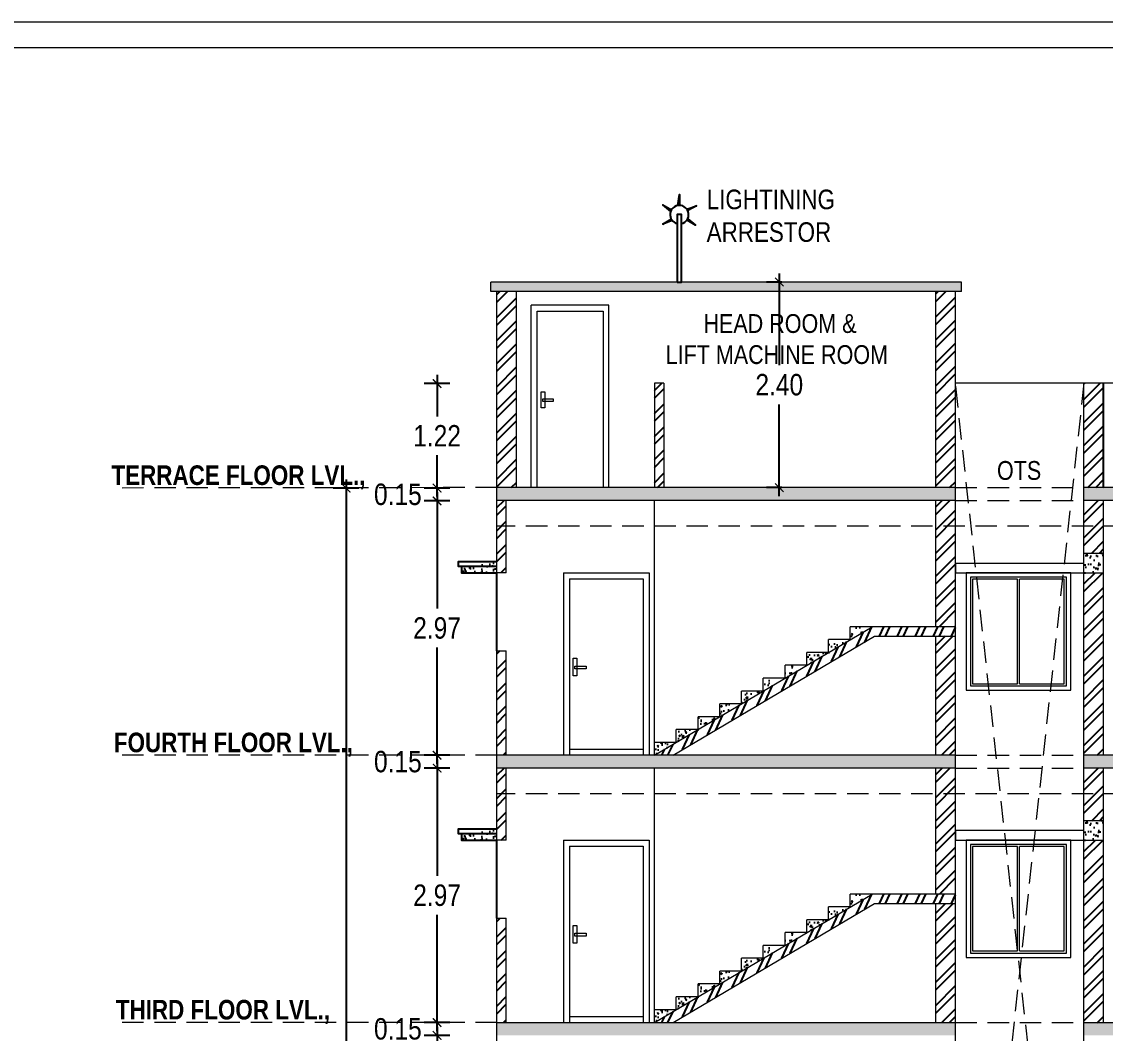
# Model space of a CAD drawing. Header units: metres. Extents: x 826 to 1433, y -826 to -586.
# Drawn here: x 1262.64 to 1275.29, y -776.62 to -764.81 of the extents above; entities that cross this region are included whole.
import ezdxf
from ezdxf.enums import TextEntityAlignment as Align

# ---------------------------------------------------------------- set-up
doc = ezdxf.new("R2010")
doc.units = ezdxf.units.M
doc.linetypes.add('HIDDEN', pattern=[0.375, 0.25, -0.125])
doc.layers.add('_0', color=7, linetype='Continuous', lineweight=5)
doc.styles.add('cmda', font='swisscb.ttf', dxfattribs={"height": 8})
doc.styles.add('STYLE1', font='swissck.ttf', dxfattribs={"height": 0.3})
doc.styles.add('style5', font='swissck.ttf', dxfattribs={"height": 0.25})
doc.dimstyles.new('site plan', dxfattribs={"dimscale": 0, "dimtxt": 0.25, "dimasz": 0.1, "dimexe": 0.15, "dimexo": 0.5, "dimgap": 0.1, "dimtad": 0, "dimtih": 1, "dimtoh": 1, "dimzin": 0, "dimdsep": 46, "dimtxsty": 'style5', "dimblk": 'ARCHTICK', "dimcen": 0.09375, "dimdle": 0.1, "dimadec": 0, "dimazin": 0, "dimtfac": 1, "dimtofl": 0, "dimtmove": 2, "dimatfit": 3, "dimfxl": 0, "dimtolj": 1, "dimtzin": 0, "dimarcsym": 0})

# ---------------------------------------------------------------- blocks, each defined once
blk = doc.blocks.new('_ArchTick')
at = {"color": 0, "lineweight": 0, "const_width": 0.15}
blk.add_lwpolyline([(-0.5, -0.5), (0.5, 0.5)], dxfattribs=at)
blk = doc.blocks.new('*D236')
at = {"layer": '_0', "color": 0, "lineweight": -2, "ltscale": 3}
for p, q in [((1267.489, -776.547), (1267.489, -777.903)), ((1267.489, -779.717), (1267.489, -778.36)), ((1267.639, -779.617), (1267.339, -779.617))]:
    blk.add_line(p, q, dxfattribs=at)
at = {"layer": '_0', "color": 0, "linetype": 'Continuous', "lineweight": -2, "ltscale": 3}
blk.add_line((1267.639, -776.647), (1267.339, -776.647), dxfattribs=at)
at = {"layer": 'DEFPOINTS', "color": 0, "ltscale": 3}
for p in [(1267.489, -776.647), (1268.82, -776.647), (1268.82, -779.617)]:
    blk.add_point(p, dxfattribs=at)
at = {"layer": '_0', "color": 0, "lineweight": -2, "ltscale": 3, "xscale": 0.1, "yscale": 0.1, "zscale": 0.1}
for p, rotation in [((1267.489, -776.647), 90), ((1267.489, -779.617), 270)]:
    blk.add_blockref('_ArchTick', p, dxfattribs=dict(at, rotation=rotation))
at = {"layer": '_0', "color": 0, "ltscale": 3, "insert": (1267.489, -778.132), "char_height": 0.25, "attachment_point": 5, "style": 'style5'}
blk.add_mtext('\\A1;2.97', dxfattribs=at)
blk = doc.blocks.new('*D237')
at = {"layer": '_0', "color": 0, "lineweight": -2, "ltscale": 3}
for p, q in [((1267.489, -776.497), (1267.489, -776.397)), ((1267.639, -776.647), (1267.339, -776.647)), ((1267.489, -776.647), (1267.489, -776.747))]:
    blk.add_line(p, q, dxfattribs=at)
at = {"layer": '_0', "color": 0, "linetype": 'Continuous', "lineweight": -2, "ltscale": 3}
blk.add_line((1267.639, -776.497), (1267.339, -776.497), dxfattribs=at)
at = {"layer": 'DEFPOINTS', "color": 0, "ltscale": 3}
for p in [(1267.489, -776.497), (1268.82, -776.497), (1268.82, -776.647)]:
    blk.add_point(p, dxfattribs=at)
at = {"layer": '_0', "color": 0, "lineweight": -2, "ltscale": 3, "xscale": 0.1, "yscale": 0.1, "zscale": 0.1}
for p, rotation in [((1267.489, -776.497), 270), ((1267.489, -776.647), 90)]:
    blk.add_blockref('_ArchTick', p, dxfattribs=dict(at, rotation=rotation))
at = {"layer": '_0', "color": 0, "ltscale": 3, "insert": (1267.031, -776.572), "char_height": 0.25, "attachment_point": 5, "style": 'style5'}
blk.add_mtext('\\A1;0.15', dxfattribs=at)
blk = doc.blocks.new('*D238')
at = {"layer": '_0', "color": 0, "lineweight": -2, "ltscale": 3}
for p, q in [((1267.489, -773.427), (1267.489, -774.783)), ((1267.489, -776.597), (1267.489, -775.24)), ((1267.639, -776.497), (1267.339, -776.497))]:
    blk.add_line(p, q, dxfattribs=at)
at = {"layer": '_0', "color": 0, "linetype": 'Continuous', "lineweight": -2, "ltscale": 3}
blk.add_line((1267.639, -773.527), (1267.339, -773.527), dxfattribs=at)
at = {"layer": 'DEFPOINTS', "color": 0, "ltscale": 3}
for p in [(1267.489, -773.527), (1268.82, -773.527), (1268.82, -776.497)]:
    blk.add_point(p, dxfattribs=at)
at = {"layer": '_0', "color": 0, "lineweight": -2, "ltscale": 3, "xscale": 0.1, "yscale": 0.1, "zscale": 0.1}
for p, rotation in [((1267.489, -773.527), 90), ((1267.489, -776.497), 270)]:
    blk.add_blockref('_ArchTick', p, dxfattribs=dict(at, rotation=rotation))
at = {"layer": '_0', "color": 0, "ltscale": 3, "insert": (1267.489, -775.012), "char_height": 0.25, "attachment_point": 5, "style": 'style5'}
blk.add_mtext('\\A1;2.97', dxfattribs=at)
blk = doc.blocks.new('*D239')
at = {"layer": '_0', "color": 0, "lineweight": -2, "ltscale": 3}
for p, q in [((1267.489, -773.377), (1267.489, -773.277)), ((1267.639, -773.527), (1267.339, -773.527)), ((1267.489, -773.527), (1267.489, -773.627))]:
    blk.add_line(p, q, dxfattribs=at)
at = {"layer": '_0', "color": 0, "linetype": 'Continuous', "lineweight": -2, "ltscale": 3}
blk.add_line((1267.639, -773.377), (1267.339, -773.377), dxfattribs=at)
at = {"layer": 'DEFPOINTS', "color": 0, "ltscale": 3}
for p in [(1267.489, -773.377), (1268.82, -773.377), (1268.82, -773.527)]:
    blk.add_point(p, dxfattribs=at)
at = {"layer": '_0', "color": 0, "lineweight": -2, "ltscale": 3, "xscale": 0.1, "yscale": 0.1, "zscale": 0.1}
for p, rotation in [((1267.489, -773.377), 270), ((1267.489, -773.527), 90)]:
    blk.add_blockref('_ArchTick', p, dxfattribs=dict(at, rotation=rotation))
at = {"layer": '_0', "color": 0, "ltscale": 3, "insert": (1267.031, -773.452), "char_height": 0.25, "attachment_point": 5, "style": 'style5'}
blk.add_mtext('\\A1;0.15', dxfattribs=at)
blk = doc.blocks.new('*D240')
at = {"layer": '_0', "color": 0, "linetype": 'Continuous', "lineweight": -2, "ltscale": 3}
blk.add_line((1267.639, -770.407), (1267.339, -770.407), dxfattribs=at)
at = {"layer": '_0', "color": 0, "lineweight": -2, "ltscale": 3}
for p, q in [((1267.489, -770.307), (1267.489, -771.663)), ((1267.489, -773.477), (1267.489, -772.12)), ((1267.639, -773.377), (1267.339, -773.377))]:
    blk.add_line(p, q, dxfattribs=at)
at = {"layer": 'DEFPOINTS', "color": 0, "ltscale": 3}
for p in [(1267.489, -770.407), (1268.82, -770.407), (1268.82, -773.377)]:
    blk.add_point(p, dxfattribs=at)
at = {"layer": '_0', "color": 0, "lineweight": -2, "ltscale": 3, "xscale": 0.1, "yscale": 0.1, "zscale": 0.1}
for p, rotation in [((1267.489, -770.407), 90), ((1267.489, -773.377), 270)]:
    blk.add_blockref('_ArchTick', p, dxfattribs=dict(at, rotation=rotation))
at = {"layer": '_0', "color": 0, "ltscale": 3, "insert": (1267.489, -771.892), "char_height": 0.25, "attachment_point": 5, "style": 'style5'}
blk.add_mtext('\\A1;2.97', dxfattribs=at)
blk = doc.blocks.new('*D241')
at = {"layer": '_0', "color": 0, "lineweight": -2, "ltscale": 3}
for p, q in [((1267.489, -770.257), (1267.489, -770.157)), ((1267.639, -770.407), (1267.339, -770.407)), ((1267.489, -770.407), (1267.489, -770.507))]:
    blk.add_line(p, q, dxfattribs=at)
at = {"layer": '_0', "color": 0, "linetype": 'Continuous', "lineweight": -2, "ltscale": 3}
blk.add_line((1267.639, -770.257), (1267.339, -770.257), dxfattribs=at)
at = {"layer": 'DEFPOINTS', "color": 0, "ltscale": 3}
for p in [(1267.489, -770.257), (1268.82, -770.257), (1268.82, -770.407)]:
    blk.add_point(p, dxfattribs=at)
at = {"layer": '_0', "color": 0, "lineweight": -2, "ltscale": 3, "xscale": 0.1, "yscale": 0.1, "zscale": 0.1}
for p, rotation in [((1267.489, -770.257), 270), ((1267.489, -770.407), 90)]:
    blk.add_blockref('_ArchTick', p, dxfattribs=dict(at, rotation=rotation))
at = {"layer": '_0', "color": 0, "ltscale": 3, "insert": (1267.031, -770.332), "char_height": 0.25, "attachment_point": 5, "style": 'style5'}
blk.add_mtext('\\A1;0.15', dxfattribs=at)
blk = doc.blocks.new('*D242')
at = {"layer": '_0', "color": 0, "lineweight": -2, "ltscale": 3}
for p, q in [((1271.486, -767.752), (1271.486, -768.823)), ((1271.486, -770.352), (1271.486, -769.28)), ((1271.515, -770.252), (1271.336, -770.252))]:
    blk.add_line(p, q, dxfattribs=at)
at = {"layer": '_0', "color": 0, "linetype": 'Continuous', "lineweight": -2, "ltscale": 3}
blk.add_line((1271.515, -767.852), (1271.336, -767.852), dxfattribs=at)
at = {"layer": 'DEFPOINTS', "color": 0, "ltscale": 3}
for p in [(1271.486, -767.852), (1271.715, -767.852), (1271.715, -770.252)]:
    blk.add_point(p, dxfattribs=at)
at = {"layer": '_0', "color": 0, "lineweight": -2, "ltscale": 3, "xscale": 0.1, "yscale": 0.1, "zscale": 0.1}
for p, rotation in [((1271.486, -767.852), 90), ((1271.486, -770.252), 270)]:
    blk.add_blockref('_ArchTick', p, dxfattribs=dict(at, rotation=rotation))
at = {"layer": '_0', "color": 0, "ltscale": 3, "insert": (1271.486, -769.052), "char_height": 0.25, "attachment_point": 5, "style": 'style5'}
blk.add_mtext('\\A1;2.40', dxfattribs=at)
blk = doc.blocks.new('*D243')
at = {"layer": '_0', "color": 0, "lineweight": -2, "ltscale": 3}
for p, q in [((1267.489, -768.937), (1267.489, -769.421)), ((1267.489, -770.357), (1267.489, -769.873)), ((1267.639, -770.257), (1267.339, -770.257))]:
    blk.add_line(p, q, dxfattribs=at)
at = {"layer": '_0', "color": 0, "linetype": 'Continuous', "lineweight": -2, "ltscale": 3}
blk.add_line((1267.639, -769.037), (1267.339, -769.037), dxfattribs=at)
at = {"layer": 'DEFPOINTS', "color": 0, "ltscale": 3}
for p in [(1267.489, -769.037), (1267.9, -769.037), (1267.9, -770.257)]:
    blk.add_point(p, dxfattribs=at)
at = {"layer": '_0', "color": 0, "lineweight": -2, "ltscale": 3, "xscale": 0.1, "yscale": 0.1, "zscale": 0.1}
for p, rotation in [((1267.489, -769.037), 90), ((1267.489, -770.257), 270)]:
    blk.add_blockref('_ArchTick', p, dxfattribs=dict(at, rotation=rotation))
at = {"layer": '_0', "color": 0, "ltscale": 3, "insert": (1267.489, -769.647), "char_height": 0.25, "attachment_point": 5, "style": 'style5'}
blk.add_mtext('\\A1;1.22', dxfattribs=at)
blk = doc.blocks.new('*D244')
at = {"layer": '_0', "color": 0, "lineweight": -2, "ltscale": 3}
for p, q in [((1266.426, -770.157), (1266.426, -777.828)), ((1266.426, -785.957), (1266.426, -778.285)), ((1266.576, -785.857), (1266.276, -785.857))]:
    blk.add_line(p, q, dxfattribs=at)
at = {"layer": '_0', "color": 0, "linetype": 'Continuous', "lineweight": -2, "ltscale": 3}
blk.add_line((1266.576, -770.257), (1266.276, -770.257), dxfattribs=at)
at = {"layer": 'DEFPOINTS', "color": 0, "ltscale": 3}
for p in [(1266.426, -770.257), (1268.82, -770.257), (1268.82, -785.857)]:
    blk.add_point(p, dxfattribs=at)
at = {"layer": '_0', "color": 0, "lineweight": -2, "ltscale": 3, "xscale": 0.1, "yscale": 0.1, "zscale": 0.1}
for p, rotation in [((1266.426, -770.257), 90), ((1266.426, -785.857), 270)]:
    blk.add_blockref('_ArchTick', p, dxfattribs=dict(at, rotation=rotation))
at = {"layer": '_0', "color": 0, "ltscale": 3, "insert": (1266.426, -778.057), "char_height": 0.25, "attachment_point": 5, "style": 'style5'}
blk.add_mtext('\\A1;15.60', dxfattribs=at)

msp = doc.modelspace()

# ---------------------------------------------------------------- hatches: boundary and pattern name
h = msp.add_hatch()
h.set_pattern_fill('AR-CONC', scale=0.001)
h.paths.add_polyline_path([(1273.61393, -767.85181), (1268.11692, -767.85181), (1268.11692, -767.96181), (1273.61393, -767.96181)])
h = msp.add_hatch()
h.set_pattern_fill('ANSI32', scale=0.02)
h.paths.add_polyline_path([(1268.41692, -767.96181), (1268.18692, -767.96181), (1268.18692, -770.25181), (1268.41692, -770.25181)])
h = msp.add_hatch()
h.set_pattern_fill('ANSI32', scale=0.02)
h.paths.add_polyline_path([(1273.54393, -767.96181), (1273.31393, -767.96181), (1273.31393, -770.25181), (1273.54393, -770.25181)])
h = msp.add_hatch()
h.set_pattern_fill('ANSI32', scale=0.02)
h.paths.add_polyline_path([(1270.13922, -769.03181), (1270.02922, -769.03181), (1270.02922, -770.25181), (1270.13922, -770.25181)])
h = msp.add_hatch()
h.set_pattern_fill('ANSI32', scale=0.02)
h.paths.add_polyline_path([(1275.27393, -769.03181), (1275.04393, -769.03181), (1275.04393, -770.25181), (1275.27393, -770.25181)])
h = msp.add_hatch()
h.set_pattern_fill('AR-CONC', scale=0.001)
h.set_pattern_definition([(50, (2e-13, 9.36475), (0.182184669, -0.015939086), [0.01905, -0.20955]), (355, (2e-13, 9.36475), (-0.035243421, 0.191056845), [0.01524, -0.167640584]), (100.451445, (0.01518, 9.36342), (0.146941247, 0.175117752), [0.016190009, -0.178090245]), (46.1842, (2e-13, 9.41555), (0.27107904, -0.042042328), [0.028575, -0.314325]), (96.635558, (0.0226, 9.41205), (0.237404134, 0.247426125), [0.024285023, -0.26713561]), (351.184151, (2e-13, 9.41555), (0.237404134, 0.247426125), [0.022859967, -0.25145973]), (21, (0.0254, 9.40285), (0.151614391, -0.102265198), [0.01905, -0.20955]), (326, (0.0254, 9.40285), (0.061802028, 0.184187966), [0.01524, -0.16764]), (71.451445, (0.03803, 9.39433), (0.21341642, 0.081922769), [0.016190009, -0.178089938]), (37.5, (2e-13, 9.36475), (0.0030886033, 0.084555039), [0, -0.165608, 0, -0.17018, 0, -0.168275]), (7.5, (2e-13, 9.36475), (0.0668196625, 0.100180575), [0, -0.097028, 0, -0.161798, 0, -0.064135]), (327.5, (-0.05664, 9.36475), (0.1355905952, -0.005728744), [0, -0.0635, 0, -0.19812, 0, -0.26289]), (317.5, (-0.08204, 9.36475), (0.148129181, 0.025426491), [0, -0.08255, 0, -0.131572, 0, -0.18669])])
h.paths.add_polyline_path([(1273.54393, -770.25181), (1268.18692, -770.25181), (1268.18692, -770.40181), (1273.54393, -770.40181)])
h.paths.add_polyline_path([(1278.52692, -770.25181), (1275.04393, -770.25181), (1275.04393, -770.40181), (1278.52692, -770.40181)])
h = msp.add_hatch()
h.set_pattern_fill('ANSI32', scale=0.02)
h.set_pattern_definition([(45, (0, 9.36476), (-0.134703842, 0.134703842), []), (45, (0.0898, 9.36476), (-0.134703842, 0.134703842), [])])
h.paths.add_polyline_path([(1268.29692, -772.1518), (1268.18692, -772.1518), (1268.18692, -773.3718), (1268.29692, -773.3718)])
h.paths.add_polyline_path([(1268.29692, -770.7018), (1268.18692, -770.7018), (1268.18692, -771.2418), (1268.29692, -771.2418)])
h.paths.add_polyline_path([(1268.29692, -770.4018), (1268.18692, -770.4018), (1268.18692, -770.7018), (1268.29692, -770.7018)])
h = msp.add_hatch()
h.set_pattern_fill('ANSI32', scale=0.02)
h.set_pattern_definition([(45, (0, 9.36476), (-0.134703842, 0.134703842), []), (45, (0.0898, 9.36476), (-0.134703842, 0.134703842), [])])
h.paths.add_polyline_path([(1273.54393, -771.9818), (1273.31393, -771.9818), (1273.31393, -773.3718), (1273.54393, -773.3718)])
h.paths.add_polyline_path([(1273.54393, -770.7018), (1273.31393, -770.7018), (1273.31393, -771.8718), (1273.54393, -771.8718)])
h.paths.add_polyline_path([(1273.54393, -770.4018), (1273.31393, -770.4018), (1273.31393, -770.7018), (1273.54393, -770.7018)])
h = msp.add_hatch()
h.set_pattern_fill('ANSI32', scale=0.02)
h.paths.add_polyline_path([(1275.27393, -770.4018), (1275.04393, -770.4018), (1275.04393, -770.7018), (1275.27393, -770.7018)])
h.paths.add_polyline_path([(1275.27393, -770.7018), (1275.04393, -770.7018), (1275.04393, -771.01658), (1275.27393, -771.01658)])
h.paths.add_polyline_path([(1275.27393, -771.24658), (1275.04393, -771.24658), (1275.04393, -773.37658), (1275.27393, -773.37658)])
h = msp.add_hatch()
h.set_pattern_fill('AR-CONC', scale=0.001)
h.set_pattern_definition([(50, (0, 9.35999), (0.182184669, -0.015939086), [0.01905, -0.20955]), (355, (0, 9.35999), (-0.035243421, 0.191056845), [0.01524, -0.167640584]), (100.451445, (0.01518, 9.35866), (0.146941247, 0.175117752), [0.016190009, -0.178090245]), (46.1842, (0, 9.41079), (0.27107904, -0.042042328), [0.028575, -0.314325]), (96.635558, (0.0226, 9.40728), (0.237404134, 0.247426125), [0.024285023, -0.26713561]), (351.184151, (0, 9.4108), (0.237404134, 0.247426125), [0.022859967, -0.25145973]), (21, (0.0254, 9.39809), (0.151614391, -0.102265198), [0.01905, -0.20955]), (326, (0.0254, 9.39809), (0.061802028, 0.184187966), [0.01524, -0.16764]), (71.451445, (0.03803, 9.38957), (0.21341642, 0.081922769), [0.016190009, -0.178089938]), (37.5, (0, 9.35999), (0.0030886033, 0.084555039), [0, -0.165608, 0, -0.17018, 0, -0.168275]), (7.5, (0, 9.35999), (0.0668196625, 0.100180575), [0, -0.097028, 0, -0.161798, 0, -0.064135]), (327.5, (-0.05664, 9.35999), (0.1355905952, -0.005728744), [0, -0.0635, 0, -0.19812, 0, -0.26289]), (317.5, (-0.08204, 9.35999), (0.148129181, 0.025426491), [0, -0.08255, 0, -0.131572, 0, -0.18669])])
h.paths.add_polyline_path([(1275.27393, -771.01658), (1275.04393, -771.01658), (1275.04393, -771.24658), (1275.27393, -771.24658)])
h = msp.add_hatch()
h.set_pattern_fill('AR-CONC', scale=0.001)
h.set_pattern_definition([(50, (0, 6.23999), (0.182184669, -0.015939086), [0.01905, -0.20955]), (355, (0, 6.23999), (-0.035243421, 0.191056845), [0.01524, -0.167640584]), (100.451445, (0.01518, 6.23866), (0.146941247, 0.175117752), [0.016190009, -0.178090245]), (46.1842, (0, 6.29079), (0.27107904, -0.042042328), [0.028575, -0.314325]), (96.635558, (0.0226, 6.28728), (0.237404134, 0.247426125), [0.024285023, -0.26713561]), (351.184151, (0, 6.2908), (0.237404134, 0.247426125), [0.022859967, -0.25145973]), (21, (0.0254, 6.27809), (0.151614391, -0.102265198), [0.01905, -0.20955]), (326, (0.0254, 6.27809), (0.061802028, 0.184187966), [0.01524, -0.16764]), (71.451445, (0.03803, 6.26957), (0.21341642, 0.081922769), [0.016190009, -0.178089938]), (37.5, (0, 6.23999), (0.0030886033, 0.084555039), [0, -0.165608, 0, -0.17018, 0, -0.168275]), (7.5, (0, 6.23999), (0.0668196625, 0.100180575), [0, -0.097028, 0, -0.161798, 0, -0.064135]), (327.5, (-0.05664, 6.23999), (0.1355905952, -0.005728744), [0, -0.0635, 0, -0.19812, 0, -0.26289]), (317.5, (-0.08204, 6.23999), (0.148129181, 0.025426491), [0, -0.08255, 0, -0.131572, 0, -0.18669])])
h.paths.add_polyline_path([(1268.18692, -771.17038), (1267.77407, -771.17038), (1267.77407, -771.24658), (1268.18692, -771.24658)])
h.paths.add_polyline_path([(1268.18692, -771.12002), (1267.73695, -771.12002), (1267.73695, -771.17038), (1268.18692, -771.17038)])
h = msp.add_hatch()
h.set_pattern_fill('ANSI32', scale=0.02, angle=20)
h.set_pattern_definition([(65, (0, 12.48006), (-0.172651633, 0.08050878), []), (65, (0.08439, 12.51077), (-0.172651633, 0.08050878), [])])
h.paths.add_polyline_path([(1272.59928, -771.98658), (1273.54393, -771.98658), (1273.54393, -771.87658), (1272.56922, -771.87658), (1270.02922, -773.37658), (1270.24554, -773.37658)])
h = msp.add_hatch()
h.set_pattern_fill('AR-CONC', scale=0.001)
h.set_pattern_definition([(50, (0, 12.48006), (0.182184669, -0.015939086), [0.01905, -0.20955]), (355, (0, 12.48006), (-0.035243421, 0.191056845), [0.01524, -0.167640584]), (100.451445, (0.01518, 12.47873), (0.146941247, 0.175117752), [0.016190009, -0.178090245]), (46.1842, (0, 12.53086), (0.27107904, -0.042042328), [0.028575, -0.314325]), (96.635558, (0.0226, 12.52735), (0.237404134, 0.247426125), [0.024285023, -0.26713561]), (351.184151, (0, 12.53086), (0.237404134, 0.247426125), [0.022859967, -0.25145973]), (21, (0.0254, 12.51816), (0.151614391, -0.102265198), [0.01905, -0.20955]), (326, (0.0254, 12.51816), (0.061802028, 0.184187966), [0.01524, -0.16764]), (71.451445, (0.03803, 12.50963), (0.21341642, 0.081922769), [0.016190009, -0.178089938]), (37.5, (0, 12.480056), (0.0030886033, 0.084555039), [0, -0.165608, 0, -0.17018, 0, -0.168275]), (7.5, (0, 12.48006), (0.0668196625, 0.100180575), [0, -0.097028, 0, -0.161798, 0, -0.064135]), (327.5, (-0.05664, 12.480056), (0.1355905952, -0.005728744), [0, -0.0635, 0, -0.19812, 0, -0.26289]), (317.5, (-0.08204, 12.48006), (0.148129181, 0.025426491), [0, -0.08255, 0, -0.131572, 0, -0.18669])])
h.paths.add_polyline_path([(1270.28322, -773.22658), (1270.02922, -773.22658), (1270.02922, -773.37658)])
h.paths.add_polyline_path([(1270.53722, -773.07658), (1270.28322, -773.07658), (1270.28322, -773.22658)])
h.paths.add_polyline_path([(1270.79122, -772.92658), (1270.53722, -772.92658), (1270.53722, -773.07658)])
h.paths.add_polyline_path([(1271.04522, -772.77658), (1270.79122, -772.77658), (1270.79122, -772.92658)])
h.paths.add_polyline_path([(1271.29922, -772.62658), (1271.04522, -772.62658), (1271.04522, -772.77658)])
h.paths.add_polyline_path([(1271.55322, -772.47658), (1271.29922, -772.47658), (1271.29922, -772.62658)])
h.paths.add_polyline_path([(1271.80722, -772.32658), (1271.55322, -772.32658), (1271.55322, -772.47658)])
h.paths.add_polyline_path([(1272.06122, -772.17658), (1271.80722, -772.17658), (1271.80722, -772.32658)])
h.paths.add_polyline_path([(1272.31522, -772.02658), (1272.06122, -772.02658), (1272.06122, -772.17658)])
h.paths.add_polyline_path([(1272.56922, -771.87658), (1272.31522, -771.87658), (1272.31522, -772.02658)])
h = msp.add_hatch()
h.set_pattern_fill('AR-CONC', scale=0.001)
h.set_pattern_definition([(50, (5e-13, 6.23999), (0.182184669, -0.015939086), [0.01905, -0.20955]), (355, (5e-13, 6.23999), (-0.035243421, 0.191056845), [0.01524, -0.167640584]), (100.451445, (0.01518, 6.23866), (0.146941247, 0.175117752), [0.016190009, -0.178090245]), (46.1842, (5e-13, 6.29079), (0.27107904, -0.042042328), [0.028575, -0.314325]), (96.635558, (0.0226, 6.28728), (0.237404134, 0.247426125), [0.024285023, -0.26713561]), (351.184151, (5e-13, 6.2908), (0.237404134, 0.247426125), [0.022859967, -0.25145973]), (21, (0.0254, 6.27809), (0.151614391, -0.102265198), [0.01905, -0.20955]), (326, (0.0254, 6.27809), (0.061802028, 0.184187966), [0.01524, -0.16764]), (71.451445, (0.03803, 6.26957), (0.21341642, 0.081922769), [0.016190009, -0.178089938]), (37.5, (5e-13, 6.23999), (0.0030886033, 0.084555039), [0, -0.165608, 0, -0.17018, 0, -0.168275]), (7.5, (5e-13, 6.23999), (0.0668196625, 0.100180575), [0, -0.097028, 0, -0.161798, 0, -0.064135]), (327.5, (-0.05664, 6.23999), (0.1355905952, -0.005728744), [0, -0.0635, 0, -0.19812, 0, -0.26289]), (317.5, (-0.08204, 6.23999), (0.148129181, 0.025426491), [0, -0.08255, 0, -0.131572, 0, -0.18669])])
h.paths.add_polyline_path([(1273.54393, -773.37658), (1268.18692, -773.37658), (1268.18692, -773.52658), (1273.54393, -773.52658)])
h.paths.add_polyline_path([(1278.52692, -773.37658), (1275.04393, -773.37658), (1275.04393, -773.52658), (1278.52692, -773.52658)])
h = msp.add_hatch()
h.set_pattern_fill('ANSI32', scale=0.02)
h.set_pattern_definition([(45, (0, 6.24), (-0.134703842, 0.134703842), []), (45, (0.0898, 6.24), (-0.134703842, 0.134703842), [])])
h.paths.add_polyline_path([(1268.29692, -775.27656), (1268.18692, -775.27656), (1268.18692, -776.49656), (1268.29692, -776.49656)])
h.paths.add_polyline_path([(1268.29692, -773.82656), (1268.18692, -773.82656), (1268.18692, -774.36656), (1268.29692, -774.36656)])
h.paths.add_polyline_path([(1268.29692, -773.52656), (1268.18692, -773.52656), (1268.18692, -773.82656), (1268.29692, -773.82656)])
h = msp.add_hatch()
h.set_pattern_fill('ANSI32', scale=0.02)
h.set_pattern_definition([(45, (0, 6.24), (-0.134703842, 0.134703842), []), (45, (0.0898, 6.24), (-0.134703842, 0.134703842), [])])
h.paths.add_polyline_path([(1273.54393, -775.10656), (1273.31393, -775.10656), (1273.31393, -776.49656), (1273.54393, -776.49656)])
h.paths.add_polyline_path([(1273.54393, -773.82656), (1273.31393, -773.82656), (1273.31393, -774.99656), (1273.54393, -774.99656)])
h.paths.add_polyline_path([(1273.54393, -773.52656), (1273.31393, -773.52656), (1273.31393, -773.82656), (1273.54393, -773.82656)])
h = msp.add_hatch()
h.set_pattern_fill('ANSI32', scale=0.02)
h.set_pattern_definition([(45, (0, -3.12476), (-0.134703842, 0.134703842), []), (45, (0.0898, -3.12476), (-0.134703842, 0.134703842), [])])
h.paths.add_polyline_path([(1275.27393, -773.52656), (1275.04393, -773.52656), (1275.04393, -773.82656), (1275.27393, -773.82656)])
h.paths.add_polyline_path([(1275.27393, -773.82656), (1275.04393, -773.82656), (1275.04393, -774.14134), (1275.27393, -774.14134)])
h.paths.add_polyline_path([(1275.27393, -774.37134), (1275.04393, -774.37134), (1275.04393, -776.50134), (1275.27393, -776.50134)])
h = msp.add_hatch()
h.set_pattern_fill('AR-CONC', scale=0.001)
h.set_pattern_definition([(50, (0, 6.24), (0.182184669, -0.015939086), [0.01905, -0.20955]), (355, (0, 6.24), (-0.035243421, 0.191056845), [0.01524, -0.167640584]), (100.451445, (0.01518, 6.23867), (0.146941247, 0.175117752), [0.016190009, -0.178090245]), (46.1842, (0, 6.2908), (0.27107904, -0.042042328), [0.028575, -0.314325]), (96.635558, (0.0226, 6.2873), (0.237404134, 0.247426125), [0.024285023, -0.26713561]), (351.184151, (0, 6.2908), (0.237404134, 0.247426125), [0.022859967, -0.25145973]), (21, (0.0254, 6.2781), (0.151614391, -0.102265198), [0.01905, -0.20955]), (326, (0.0254, 6.2781), (0.061802028, 0.184187966), [0.01524, -0.16764]), (71.451445, (0.03803, 6.26958), (0.21341642, 0.081922769), [0.016190009, -0.178089938]), (37.5, (0, 6.24), (0.0030886033, 0.084555039), [0, -0.165608, 0, -0.17018, 0, -0.168275]), (7.5, (0, 6.24), (0.0668196625, 0.100180575), [0, -0.097028, 0, -0.161798, 0, -0.064135]), (327.5, (-0.05664, 6.24), (0.1355905952, -0.005728744), [0, -0.0635, 0, -0.19812, 0, -0.26289]), (317.5, (-0.08204, 6.24), (0.148129181, 0.025426491), [0, -0.08255, 0, -0.131572, 0, -0.18669])])
h.paths.add_polyline_path([(1275.27393, -774.13656), (1275.04393, -774.13656), (1275.04393, -774.36656), (1275.27393, -774.36656)])
h = msp.add_hatch()
h.set_pattern_fill('AR-CONC', scale=0.001)
h.set_pattern_definition([(50, (0, 3.12), (0.182184669, -0.015939086), [0.01905, -0.20955]), (355, (0, 3.12), (-0.035243421, 0.191056845), [0.01524, -0.167640584]), (100.451445, (0.01518, 3.11867), (0.146941247, 0.175117752), [0.016190009, -0.178090245]), (46.1842, (0, 3.1708), (0.27107904, -0.042042328), [0.028575, -0.314325]), (96.635558, (0.0226, 3.1673), (0.237404134, 0.247426125), [0.024285023, -0.26713561]), (351.184151, (0, 3.1708), (0.237404134, 0.247426125), [0.022859967, -0.25145973]), (21, (0.0254, 3.1581), (0.151614391, -0.102265198), [0.01905, -0.20955]), (326, (0.0254, 3.1581), (0.061802028, 0.184187966), [0.01524, -0.16764]), (71.451445, (0.03803, 3.14958), (0.21341642, 0.081922769), [0.016190009, -0.178089938]), (37.5, (0, 3.12), (0.0030886033, 0.084555039), [0, -0.165608, 0, -0.17018, 0, -0.168275]), (7.5, (0, 3.12), (0.0668196625, 0.100180575), [0, -0.097028, 0, -0.161798, 0, -0.064135]), (327.5, (-0.05664, 3.12), (0.1355905952, -0.005728744), [0, -0.0635, 0, -0.19812, 0, -0.26289]), (317.5, (-0.08204, 3.12), (0.148129181, 0.025426491), [0, -0.08255, 0, -0.131572, 0, -0.18669])])
h.paths.add_polyline_path([(1268.18692, -774.29036), (1267.77407, -774.29036), (1267.77407, -774.36656), (1268.18692, -774.36656)])
h.paths.add_polyline_path([(1268.18692, -774.24001), (1267.73695, -774.24001), (1267.73695, -774.29036), (1268.18692, -774.29036)])
h = msp.add_hatch()
h.set_pattern_fill('ANSI32', scale=0.02, angle=20)
h.set_pattern_definition([(65, (-2e-13, 9.36007), (-0.172651633, 0.08050878), []), (65, (0.08439, 9.39078), (-0.172651633, 0.08050878), [])])
h.paths.add_polyline_path([(1272.59928, -775.10656), (1273.54393, -775.10656), (1273.54393, -774.99656), (1272.56922, -774.99656), (1270.02922, -776.49656), (1270.24554, -776.49656)])
h = msp.add_hatch()
h.set_pattern_fill('AR-CONC', scale=0.001)
h.set_pattern_definition([(50, (-2e-13, 9.36007), (0.182184669, -0.015939086), [0.01905, -0.20955]), (355, (-2e-13, 9.36007), (-0.035243421, 0.191056845), [0.01524, -0.167640584]), (100.451445, (0.01518, 9.35874), (0.146941247, 0.175117752), [0.016190009, -0.178090245]), (46.1842, (-2e-13, 9.41087), (0.27107904, -0.042042328), [0.028575, -0.314325]), (96.635558, (0.0226, 9.40736), (0.237404134, 0.247426125), [0.024285023, -0.26713561]), (351.184151, (-2e-13, 9.41087), (0.237404134, 0.247426125), [0.022859967, -0.25145973]), (21, (0.0254, 9.39817), (0.151614391, -0.102265198), [0.01905, -0.20955]), (326, (0.0254, 9.39817), (0.061802028, 0.184187966), [0.01524, -0.16764]), (71.451445, (0.03803, 9.38965), (0.21341642, 0.081922769), [0.016190009, -0.178089938]), (37.5, (-2e-13, 9.36007), (0.0030886033, 0.084555039), [0, -0.165608, 0, -0.17018, 0, -0.168275]), (7.5, (-2e-13, 9.36007), (0.0668196625, 0.100180575), [0, -0.097028, 0, -0.161798, 0, -0.064135]), (327.5, (-0.05664, 9.36007), (0.1355905952, -0.005728744), [0, -0.0635, 0, -0.19812, 0, -0.26289]), (317.5, (-0.08204, 9.36007), (0.148129181, 0.025426491), [0, -0.08255, 0, -0.131572, 0, -0.18669])])
h.paths.add_polyline_path([(1270.28322, -776.34656), (1270.02922, -776.34656), (1270.02922, -776.49656)])
h.paths.add_polyline_path([(1270.53722, -776.19656), (1270.28322, -776.19656), (1270.28322, -776.34656)])
h.paths.add_polyline_path([(1270.79122, -776.04656), (1270.53722, -776.04656), (1270.53722, -776.19656)])
h.paths.add_polyline_path([(1271.04522, -775.89656), (1270.79122, -775.89656), (1270.79122, -776.04656)])
h.paths.add_polyline_path([(1271.29922, -775.74656), (1271.04522, -775.74656), (1271.04522, -775.89656)])
h.paths.add_polyline_path([(1271.55322, -775.59656), (1271.29922, -775.59656), (1271.29922, -775.74656)])
h.paths.add_polyline_path([(1271.80722, -775.44656), (1271.55322, -775.44656), (1271.55322, -775.59656)])
h.paths.add_polyline_path([(1272.06122, -775.29656), (1271.80722, -775.29656), (1271.80722, -775.44656)])
h.paths.add_polyline_path([(1272.31522, -775.14656), (1272.06122, -775.14656), (1272.06122, -775.29656)])
h.paths.add_polyline_path([(1272.56922, -774.99656), (1272.31522, -774.99656), (1272.31522, -775.14656)])
h = msp.add_hatch()
h.set_pattern_fill('AR-CONC', scale=0.001)
h.set_pattern_definition([(50, (5e-13, 3.12), (0.182184669, -0.015939086), [0.01905, -0.20955]), (355, (5e-13, 3.12), (-0.035243421, 0.191056845), [0.01524, -0.167640584]), (100.451445, (0.01518, 3.11867), (0.146941247, 0.175117752), [0.016190009, -0.178090245]), (46.1842, (5e-13, 3.1708), (0.27107904, -0.042042328), [0.028575, -0.314325]), (96.635558, (0.0226, 3.1673), (0.237404134, 0.247426125), [0.024285023, -0.26713561]), (351.184151, (5e-13, 3.1708), (0.237404134, 0.247426125), [0.022859967, -0.25145973]), (21, (0.0254, 3.1581), (0.151614391, -0.102265198), [0.01905, -0.20955]), (326, (0.0254, 3.1581), (0.061802028, 0.184187966), [0.01524, -0.16764]), (71.451445, (0.03803, 3.14958), (0.21341642, 0.081922769), [0.016190009, -0.178089938]), (37.5, (5e-13, 3.12), (0.0030886033, 0.084555039), [0, -0.165608, 0, -0.17018, 0, -0.168275]), (7.5, (5e-13, 3.12), (0.0668196625, 0.100180575), [0, -0.097028, 0, -0.161798, 0, -0.064135]), (327.5, (-0.05664, 3.12), (0.1355905952, -0.005728744), [0, -0.0635, 0, -0.19812, 0, -0.26289]), (317.5, (-0.08204, 3.12), (0.148129181, 0.025426491), [0, -0.08255, 0, -0.131572, 0, -0.18669])])
h.paths.add_polyline_path([(1273.54393, -776.49656), (1268.18692, -776.49656), (1268.18692, -776.64656), (1273.54393, -776.64656)])
h.paths.add_polyline_path([(1278.52692, -776.49656), (1275.04393, -776.49656), (1275.04393, -776.64656), (1278.52692, -776.64656)])

# ---------------------------------------------------------------- linework, layer by layer
at = {"color": 7}
msp.add_line((1275.27393, -770.25181), (1275.27393, -769.03181), dxfattribs=at)
at = {"color": 7, "linetype": 'HIDDEN', "lineweight": 20}
for p, q in [((1268.18692, -770.25181), (1263.7976, -770.25658)), ((1278.52692, -770.7018), (1268.18692, -770.7018)), ((1268.18692, -773.37658), (1263.7976, -773.37658)), ((1278.52692, -773.82656), (1268.18692, -773.82656)), ((1268.18692, -776.49656), (1263.7976, -776.49658))]:
    msp.add_line(p, q, dxfattribs=at)
at = {"ltscale": 3}
for p, q in [((1268.18692, -772.15658), (1268.18692, -771.24658)), ((1268.18692, -775.27656), (1268.18692, -774.36656))]:
    msp.add_line(p, q, dxfattribs=at)
at = {"color": 7}
for points in [[(1270.302, -766.95853), (1270.32144, -766.83106), (1270.32021, -766.95718)], [(1270.2179, -767.02678), (1270.12619, -766.95138), (1270.22584, -767.01034)], [(1270.40594, -767.00251), (1270.5171, -766.96079), (1270.41622, -767.01761)], [(1270.23496, -767.13374), (1270.1238, -767.17546), (1270.22468, -767.11864)], [(1270.41657, -767.11264), (1270.50827, -767.18804), (1270.40863, -767.12909)], [(1268.18692, -771.12002), (1267.73695, -771.12002), (1267.73695, -771.17038), (1268.18692, -771.17038)], [(1267.77407, -771.17038), (1267.77407, -771.24658), (1268.18692, -771.24658)], [(1268.18692, -774.24001), (1267.73695, -774.24001), (1267.73695, -774.29036), (1268.18692, -774.29036)], [(1267.77407, -774.29036), (1267.77407, -774.36656), (1268.18692, -774.36656)]]:
    msp.add_lwpolyline(points, dxfattribs=at)
msp.add_lwpolyline([(1270.29285, -767.85181), (1270.34526, -767.85181), (1270.34526, -767.06549), (1270.29285, -767.06549)], close=True, dxfattribs=at)
at = {"color": 7, "linetype": 'HIDDEN', "lineweight": 20}
for points in [[(1275.04393, -769.03181), (1273.54393, -782.73656)], [(1275.04393, -782.73656), (1273.54393, -769.03181)], [(1273.54393, -770.2518), (1275.04393, -770.2518)], [(1273.54393, -770.4018), (1275.04393, -770.4018)], [(1273.54393, -773.37656), (1275.04393, -773.37656)], [(1273.54393, -773.52656), (1275.04393, -773.52656)], [(1273.54393, -776.49656), (1275.04393, -776.49656)]]:
    msp.add_lwpolyline(points, dxfattribs=at)
at = {"color": 7}
msp.add_arc((1270.31906, -767.06549), 0.10831, 284.001707, 255.998293, dxfattribs=at)
at = {"layer": '_0', "color": 7, "ltscale": 3}
for p, q in [((1273.61393, -767.85181), (1268.11692, -767.85181)), ((1268.11692, -767.96181), (1268.11692, -767.85181)), ((1273.61393, -767.96181), (1273.61393, -767.85181)), ((1273.61393, -767.96181), (1268.11692, -767.96181)), ((1268.18692, -771.24658), (1268.18692, -767.96181)), ((1268.41692, -770.25181), (1268.41692, -767.96181)), ((1273.31393, -770.25181), (1273.31393, -767.96181)), ((1273.54393, -782.88656), (1273.54393, -767.96181)), ((1268.58692, -770.25181), (1268.58692, -768.12181)), ((1269.49692, -768.12181), (1268.58692, -768.12181)), ((1269.49692, -770.25181), (1269.49692, -768.12181)), ((1268.65692, -770.25181), (1268.65692, -768.19181)), ((1268.65692, -768.19181), (1269.42692, -768.19181)), ((1269.42692, -768.19181), (1269.42692, -770.25181)), ((1270.13922, -769.03181), (1270.02681, -769.03181)), ((1270.02922, -769.03181), (1270.02922, -770.25181)), ((1270.13922, -769.03181), (1270.13922, -770.25181)), ((1278.52692, -769.03181), (1273.54393, -769.03181)), ((1275.04393, -782.88656), (1275.04393, -769.03181)), ((1273.54393, -770.25181), (1268.18692, -770.25181)), ((1278.52692, -770.25181), (1275.04393, -770.25181)), ((1273.54393, -770.4018), (1268.18692, -770.4018)), ((1268.29692, -771.24658), (1268.29692, -770.4018)), ((1270.02681, -773.378), (1270.02681, -770.4018)), ((1273.31393, -771.87658), (1273.31393, -770.4018)), ((1278.52692, -770.4018), (1275.04393, -770.4018)), ((1275.27393, -773.37658), (1275.27393, -770.4018)), ((1275.04393, -771.01658), (1275.27393, -771.01658)), ((1268.29692, -771.24658), (1268.18692, -771.24658)), ((1268.96382, -771.24658), (1269.96442, -771.24658)), ((1268.96382, -771.24658), (1268.96382, -773.37658)), ((1269.96442, -771.24658), (1269.96442, -773.37658)), ((1275.04393, -771.24658), (1275.27393, -771.24658)), ((1269.03382, -771.31658), (1269.89442, -771.31658)), ((1269.03382, -771.31658), (1269.03382, -773.37658)), ((1269.89442, -771.31658), (1269.89442, -773.37658)), ((1273.54393, -771.87658), (1272.31522, -771.87658)), ((1272.31522, -772.02658), (1272.31522, -771.87658)), ((1272.31522, -772.02658), (1272.06122, -772.02658)), ((1272.06122, -772.17658), (1272.06122, -772.02658)), ((1273.31393, -773.37658), (1273.31393, -771.98658)), ((1268.18692, -772.15658), (1268.29692, -772.15658)), ((1268.18692, -774.36656), (1268.18692, -772.15658)), ((1268.29692, -773.37658), (1268.29692, -772.15658)), ((1272.06122, -772.17658), (1271.80722, -772.17658)), ((1271.80722, -772.32658), (1271.80722, -772.17658)), ((1271.80722, -772.32658), (1271.55322, -772.32658)), ((1271.55322, -772.47658), (1271.55322, -772.32658)), ((1271.55322, -772.47658), (1271.29922, -772.47658)), ((1271.29922, -772.62658), (1271.29922, -772.47658)), ((1271.29922, -772.62658), (1271.04522, -772.62658)), ((1271.04522, -772.77658), (1271.04522, -772.62658)), ((1271.04522, -772.77658), (1270.79122, -772.77658)), ((1270.79122, -772.92658), (1270.79122, -772.77658)), ((1270.79122, -772.92658), (1270.53722, -772.92658)), ((1270.53722, -773.07658), (1270.53722, -772.92658)), ((1270.53722, -773.07658), (1270.28322, -773.07658)), ((1270.28322, -773.22658), (1270.28322, -773.07658)), ((1269.03382, -773.30658), (1269.89442, -773.30658)), ((1270.28322, -773.22658), (1270.02922, -773.22658)), ((1273.54393, -773.37658), (1268.18692, -773.37658)), ((1278.52692, -773.37658), (1275.04393, -773.37658)), ((1273.54393, -773.52656), (1268.18692, -773.52656)), ((1268.29692, -774.36656), (1268.29692, -773.52656)), ((1270.02681, -776.49656), (1270.02681, -773.52656)), ((1273.31393, -774.99656), (1273.31393, -773.52656)), ((1278.52692, -773.52656), (1275.04393, -773.52656)), ((1275.27393, -776.49656), (1275.27393, -773.52656)), ((1275.04393, -774.13656), (1275.27393, -774.13656)), ((1268.29692, -774.36656), (1268.18692, -774.36656)), ((1268.96382, -774.36656), (1269.96442, -774.36656)), ((1268.96382, -774.36656), (1268.96382, -776.49656)), ((1269.03382, -774.43656), (1269.89442, -774.43656)), ((1269.03382, -774.43656), (1269.03382, -776.49656)), ((1269.89442, -774.43656), (1269.89442, -776.49656)), ((1269.96442, -774.36656), (1269.96442, -776.49656)), ((1275.04393, -774.36656), (1275.27393, -774.36656)), ((1273.54393, -774.99656), (1272.31522, -774.99656)), ((1272.31522, -775.14656), (1272.31522, -774.99656)), ((1272.31522, -775.14656), (1272.06122, -775.14656)), ((1272.06122, -775.29656), (1272.06122, -775.14656)), ((1273.31393, -776.49656), (1273.31393, -775.10656)), ((1268.18692, -777.48656), (1268.18692, -775.27656)), ((1268.18692, -775.27656), (1268.29692, -775.27656)), ((1268.29692, -776.49656), (1268.29692, -775.27656)), ((1272.06122, -775.29656), (1271.80722, -775.29656)), ((1271.80722, -775.44656), (1271.80722, -775.29656)), ((1271.80722, -775.44656), (1271.55322, -775.44656)), ((1271.55322, -775.59656), (1271.55322, -775.44656)), ((1271.55322, -775.59656), (1271.29922, -775.59656)), ((1271.29922, -775.74656), (1271.29922, -775.59656)), ((1271.29922, -775.74656), (1271.04522, -775.74656)), ((1271.04522, -775.89656), (1271.04522, -775.74656)), ((1271.04522, -775.89656), (1270.79122, -775.89656)), ((1270.79122, -776.04656), (1270.79122, -775.89656)), ((1270.79122, -776.04656), (1270.53722, -776.04656)), ((1270.53722, -776.19656), (1270.53722, -776.04656)), ((1270.53722, -776.19656), (1270.28322, -776.19656)), ((1270.28322, -776.34656), (1270.28322, -776.19656)), ((1270.28322, -776.34656), (1270.02922, -776.34656)), ((1269.03382, -776.42656), (1269.89442, -776.42656)), ((1268.18692, -776.49656), (1273.54393, -776.49656)), ((1275.04393, -776.49656), (1278.52692, -776.49656))]:
    msp.add_line(p, q, dxfattribs=at)
for points in [[(1244.98607, -764.81279), (1348.91738, -764.81279), (1348.91738, -825.60053), (1244.98607, -825.60053)], [(1245.28607, -765.11279), (1348.61738, -765.11279), (1348.61738, -825.30053), (1245.28607, -825.30053)], [(1268.70642, -769.13406), (1268.74588, -769.13406), (1268.74588, -769.32076), (1268.70642, -769.32076)], [(1268.72263, -769.21689), (1268.84371, -769.21689), (1268.84371, -769.24681), (1268.72263, -769.24681)], [(1275.04393, -771.13658), (1273.54393, -771.13658), (1273.54393, -771.24658), (1275.04393, -771.24658)], [(1273.66918, -772.61658), (1274.88918, -772.61658), (1274.88918, -771.24658), (1273.66918, -771.24658)], [(1273.71918, -772.56658), (1274.83918, -772.56658), (1274.83918, -771.29658), (1273.71918, -771.29658)], [(1269.07893, -772.24311), (1269.12277, -772.24311), (1269.12277, -772.45055), (1269.07893, -772.45055)], [(1269.09694, -772.33514), (1269.23147, -772.33514), (1269.23147, -772.36839), (1269.09694, -772.36839)], [(1275.04393, -774.25656), (1273.54393, -774.25656), (1273.54393, -774.36656), (1275.04393, -774.36656)], [(1273.66918, -775.73656), (1274.88918, -775.73656), (1274.88918, -774.36656), (1273.66918, -774.36656)], [(1273.71918, -775.68656), (1274.83918, -775.68656), (1274.83918, -774.41656), (1273.71918, -774.41656)], [(1269.07893, -775.3631), (1269.12277, -775.3631), (1269.12277, -775.57054), (1269.07893, -775.57054)], [(1269.09694, -775.45513), (1269.23147, -775.45513), (1269.23147, -775.48838), (1269.09694, -775.48838)]]:
    msp.add_lwpolyline(points, close=True, dxfattribs=at)
for points in [[(1275.27393, -770.25181), (1276.81496, -770.21565), (1278.29692, -770.25181)], [(1274.26668, -771.32158), (1273.74418, -771.32158), (1273.74418, -772.54158), (1274.26668, -772.54158)], [(1274.26668, -772.54158), (1274.26668, -771.32158)], [(1274.29168, -772.54158), (1274.81418, -772.54158), (1274.81418, -771.32158), (1274.29168, -771.32158)], [(1274.29168, -772.54158), (1274.29168, -771.32158)], [(1270.02922, -773.37658), (1272.56922, -771.87658)], [(1270.24554, -773.37658), (1272.59928, -771.98658), (1273.54393, -771.98658)], [(1274.26668, -774.44156), (1273.74418, -774.44156), (1273.74418, -775.66156), (1274.26668, -775.66156)], [(1274.26668, -775.66156), (1274.26668, -774.44156)], [(1274.29168, -775.66156), (1274.81418, -775.66156), (1274.81418, -774.44156), (1274.29168, -774.44156)], [(1274.29168, -775.66156), (1274.29168, -774.44156)], [(1270.02922, -776.49656), (1272.56922, -774.99656)], [(1270.24554, -776.49656), (1272.59928, -775.10656), (1273.54393, -775.10656)]]:
    msp.add_lwpolyline(points, dxfattribs=at)

# ---------------------------------------------------------------- texts
at = {"color": 7, "style": 'STYLE1'}
for s, p in [('HEAD ROOM &', (1270.60023, -768.44618)), ('LIFT MACHINE ROOM', (1270.15809, -768.80888)), ('OTS', (1274.02825, -770.16149))]:
    msp.add_text(s, height=0.219456, dxfattribs=at).set_placement(p)
at = {"color": 7, "style": 'cmda'}
for s, p in [('TERRACE FLOOR LVL.,', (1265.16928, -769.99254)), ('FOURTH FLOOR LVL.,', (1265.11035, -773.11254)), ('THIRD FLOOR LVL.,', (1264.98769, -776.23254))]:
    msp.add_text(s, height=0.2286, dxfattribs=at).set_placement(p, align=Align.TOP_CENTER)
at = {"color": 7, "insert": (1270.63769, -766.7733), "char_height": 0.2286119, "width": 1.315352, "attachment_point": 1, "style": 'STYLE1'}
msp.add_mtext('\\A1;LIGHTINING ARRESTOR', dxfattribs=at)

# ---------------------------------------------------------------- dimensions: what is measured, and where the dimension line sits
at = {"layer": '_0', "color": 7, "ltscale": 3}
for base, p1, p2, picture, middle in [((1271.48638, -767.85181), (1271.71532, -770.25181), (1271.71532, -767.85181), '*D242', (1271.48638, -769.05181)), ((1267.48862, -769.03658), (1267.89989, -770.25658), (1267.89989, -769.03658), '*D243', (1267.48862, -769.64658)), ((1266.42599, -770.25658), (1268.81997, -785.85663), (1268.81997, -770.25658), '*D244', (1266.42599, -778.0566)), ((1267.48862, -770.25658), (1268.81997, -770.40658), (1268.81997, -770.25658), '*D241', (1267.03131, -770.33158)), ((1267.48862, -770.40658), (1268.81997, -773.37658), (1268.81997, -770.40658), '*D240', (1267.48862, -771.89158)), ((1267.48862, -773.37656), (1268.81997, -773.52656), (1268.81997, -773.37656), '*D239', (1267.03131, -773.45156)), ((1267.48862, -773.52656), (1268.81997, -776.49656), (1268.81997, -773.52656), '*D238', (1267.48862, -775.01156)), ((1267.48862, -776.49656), (1268.81997, -776.64656), (1268.81997, -776.49656), '*D237', (1267.03131, -776.57156)), ((1267.48862, -776.64656), (1268.81997, -779.61656), (1268.81997, -776.64656), '*D236', (1267.48862, -778.13156))]:
    dim = msp.add_linear_dim(base=base, p1=p1, p2=p2, angle=90, dimstyle='site plan', override={"dimscale": 1, "dimexo": 0.2, "dimarcsym": 1}, dxfattribs=at)
    dim.commit()
    dim.dimension.update_dxf_attribs({"geometry": picture, "text_midpoint": middle})

doc.saveas('drawing.dxf')
